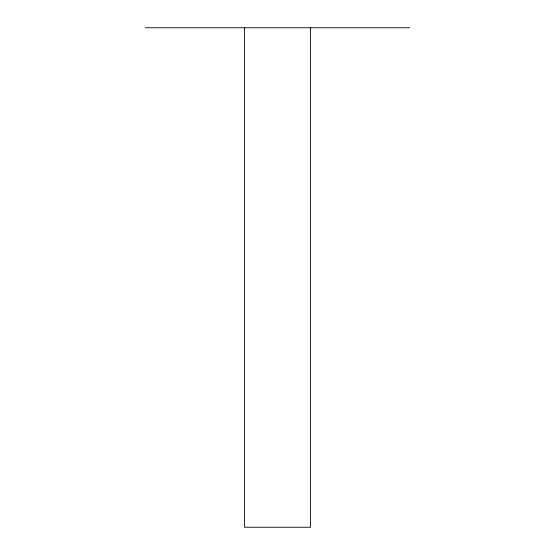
<?xml version="1.0" encoding="UTF-8"?>
<svg xmlns="http://www.w3.org/2000/svg" width="555" height="555" viewBox="0 0 555 555"><rect width="100%" height="100%" fill="white"/><g stroke="black" fill="none" stroke-linecap="round" stroke-linejoin="round"><path stroke-width="0.83" d="M145.278 27.75L409.722 27.75M310.557 27.75L310.557 527.25L244.443 527.25L244.443 27.75"/></g></svg>
